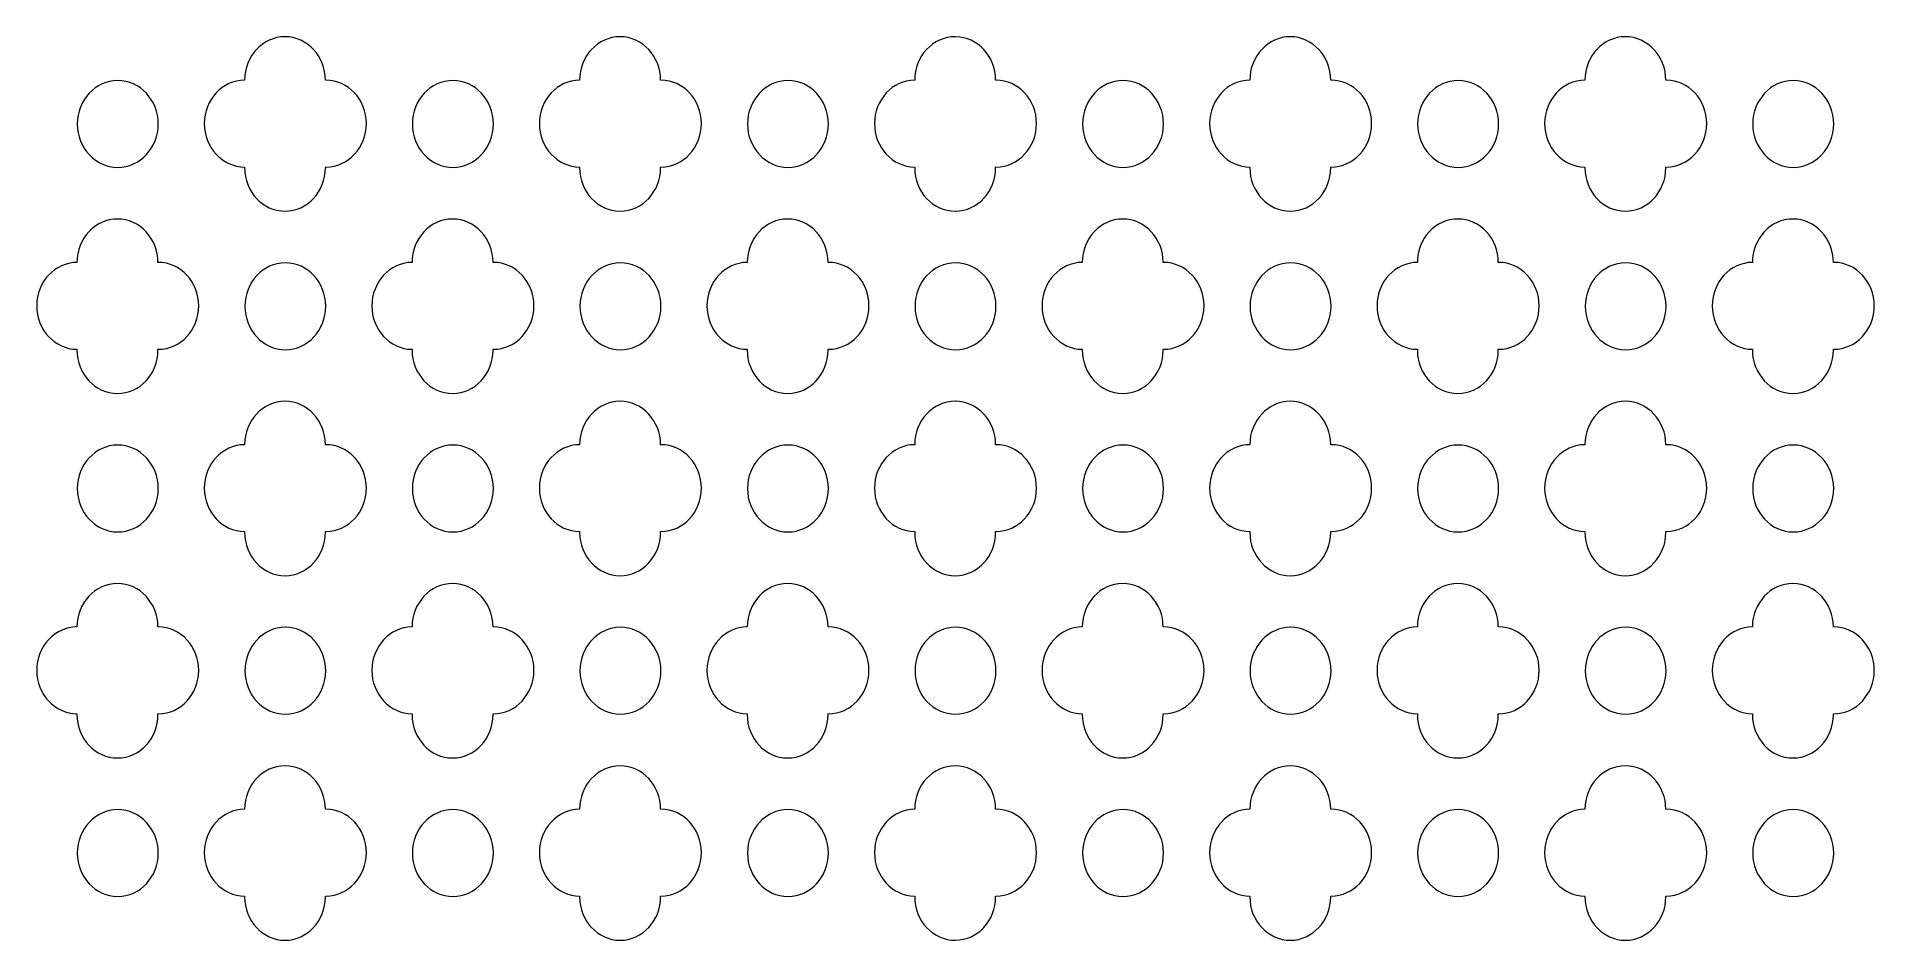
# Model space of a CAD drawing. Header units: millimetres. Extents: x -1200 to 1200, y -590 to 590.
import ezdxf

# ---------------------------------------------------------------- set-up
doc = ezdxf.new("R2010")
doc.units = ezdxf.units.MM
doc.header["$MEASUREMENT"] = 0
doc.layers.add('Layer 1', color=7, linetype='Continuous')

msp = doc.modelspace()

# ---------------------------------------------------------------- linework, layer by layer
at = {"layer": 'Layer 1', "color": 250, "lineweight": 20}
for points, knots in [([(-875.7919, 589.9734), (-846.699, 589.9734), (-822.973, 564.53), (-822.9346, 533.3051), (-822.7625, 533.3074), (-822.5914, 533.3134), (-822.4176, 533.3134), (-793.3016, 533.3134), (-769.5598, 507.8293), (-769.5598, 476.571), (-769.5598, 445.3349), (-793.3016, 419.8516), (-822.4176, 419.8516), (-822.5942, 419.8516), (-822.7696, 419.8562), (-822.9456, 419.858), (-822.9401, 419.5374), (-822.9336, 419.2161), (-822.9336, 418.8936), (-822.9336, 387.6583), (-846.6759, 362.1742), (-875.7919, 362.1742), (-904.9183, 362.1742), (-928.6606, 387.6583), (-928.6606, 418.8936), (-928.6606, 419.2149), (-928.6541, 419.535), (-928.6492, 419.8551), (-957.6369, 420.0321), (-981.2153, 445.4426), (-981.2153, 476.571), (-981.2153, 507.7164), (-957.6424, 533.1256), (-928.6596, 533.3087), (-928.6201, 564.5323), (-904.8942, 589.9734), (-875.7919, 589.9734)], [0, 0, 0, 0, 0.083333333, 0.083333333, 0.083333333, 0.166666667, 0.166666667, 0.166666667, 0.25, 0.25, 0.25, 0.333333333, 0.333333333, 0.333333333, 0.416666667, 0.416666667, 0.416666667, 0.5, 0.5, 0.5, 0.583333333, 0.583333333, 0.583333333, 0.666666667, 0.666666667, 0.666666667, 0.75, 0.75, 0.75, 0.833333333, 0.833333333, 0.833333333, 0.916666667, 0.916666667, 0.916666667, 1, 1, 1, 1]), ([(-438.1237, 589.9734), (-409.0308, 589.9734), (-385.3038, 564.53), (-385.2654, 533.3051), (-385.0933, 533.3074), (-384.9222, 533.3134), (-384.7494, 533.3134), (-355.6335, 533.3134), (-331.8916, 507.8293), (-331.8916, 476.571), (-331.8916, 445.3349), (-355.6335, 419.8516), (-384.7494, 419.8516), (-384.925, 419.8516), (-385.1009, 419.8562), (-385.2764, 419.858), (-385.2719, 419.5374), (-385.2643, 419.2161), (-385.2643, 418.8936), (-385.2643, 387.6583), (-409.0077, 362.1742), (-438.1237, 362.1742), (-467.2496, 362.1742), (-490.9926, 387.6583), (-490.9926, 418.8936), (-490.9926, 419.2149), (-490.9848, 419.535), (-490.981, 419.8551), (-519.9682, 420.0321), (-543.5461, 445.4426), (-543.5461, 476.571), (-543.5461, 507.7164), (-519.9742, 533.1256), (-490.9915, 533.3087), (-490.9514, 564.5323), (-467.226, 589.9734), (-438.1237, 589.9734)], [0, 0, 0, 0, 0.083333333, 0.083333333, 0.083333333, 0.166666667, 0.166666667, 0.166666667, 0.25, 0.25, 0.25, 0.333333333, 0.333333333, 0.333333333, 0.416666667, 0.416666667, 0.416666667, 0.5, 0.5, 0.5, 0.583333333, 0.583333333, 0.583333333, 0.666666667, 0.666666667, 0.666666667, 0.75, 0.75, 0.75, 0.833333333, 0.833333333, 0.833333333, 0.916666667, 0.916666667, 0.916666667, 1, 1, 1, 1]), ([(-0.0499, 589.968), (-0.0236, 589.968), (0.0033, 589.9669), (0.0296, 589.9669), (0.0307, 589.9663), (0.0317, 589.9669), (0.0329, 589.9663), (0.0384, 589.9663), (0.0444, 589.9669), (0.0493, 589.9669), (28.912, 589.6738), (52.3655, 564.3493), (52.4033, 533.3051), (52.576, 533.3074), (52.747, 533.3134), (52.9192, 533.3134), (82.0352, 533.3134), (105.7776, 507.8293), (105.7776, 476.571), (105.7776, 445.3349), (82.0352, 419.8516), (52.9192, 419.8516), (52.7427, 419.8516), (52.5683, 419.8562), (52.3918, 419.858), (52.3973, 419.5374), (52.4033, 419.2161), (52.4033, 418.8936), (52.4033, 387.8324), (28.9257, 362.4649), (0.0339, 362.1813), (0.0296, 362.1813), (0.0257, 362.1813), (0.0224, 362.1813), (0.0202, 362.1813), (0.0181, 362.1813), (0.0159, 362.1813), (-0.0067, 362.1801), (-0.0275, 362.1801), (-0.0499, 362.1801), (-0.1853, 362.1789), (-0.3197, 362.1742), (-0.4545, 362.1742), (-29.5805, 362.1742), (-53.3233, 387.6583), (-53.3233, 418.8936), (-53.3233, 419.2149), (-53.3163, 419.535), (-53.3118, 419.8551), (-82.2989, 420.0321), (-105.8769, 445.4426), (-105.8769, 476.571), (-105.8769, 507.7164), (-82.3056, 533.1256), (-53.3223, 533.3087), (-53.2833, 564.5323), (-29.5574, 589.9734), (-0.4545, 589.9734), (-0.3197, 589.9734), (-0.1853, 589.9692), (-0.0499, 589.968)], [0, 0, 0, 0, 0.05, 0.05, 0.05, 0.1, 0.1, 0.1, 0.15, 0.15, 0.15, 0.2, 0.2, 0.2, 0.25, 0.25, 0.25, 0.3, 0.3, 0.3, 0.35, 0.35, 0.35, 0.4, 0.4, 0.4, 0.45, 0.45, 0.45, 0.5, 0.5, 0.5, 0.55, 0.55, 0.55, 0.6, 0.6, 0.6, 0.65, 0.65, 0.65, 0.7, 0.7, 0.7, 0.75, 0.75, 0.75, 0.8, 0.8, 0.8, 0.85, 0.85, 0.85, 0.9, 0.9, 0.9, 0.95, 0.95, 0.95, 1, 1, 1, 1]), ([(437.2141, 589.9734), (466.307, 589.9734), (490.0341, 564.53), (490.0714, 533.3051), (490.2435, 533.3074), (490.4163, 533.3134), (490.5884, 533.3134), (519.7044, 533.3134), (543.4462, 507.8293), (543.4462, 476.571), (543.4462, 445.3349), (519.7044, 419.8516), (490.5884, 419.8516), (490.4118, 419.8516), (490.2375, 419.8562), (490.061, 419.858), (490.0659, 419.5374), (490.0724, 419.2161), (490.0724, 418.8936), (490.0724, 387.6583), (466.3301, 362.1742), (437.2141, 362.1742), (408.0877, 362.1742), (384.3454, 387.6583), (384.3454, 418.8936), (384.3454, 419.2149), (384.3519, 419.535), (384.3574, 419.8551), (355.3691, 420.0321), (331.7907, 445.4426), (331.7907, 476.571), (331.7907, 507.7164), (355.3636, 533.1256), (384.3464, 533.3087), (384.3859, 564.5323), (408.1118, 589.9734), (437.2141, 589.9734)], [0, 0, 0, 0, 0.083333333, 0.083333333, 0.083333333, 0.166666667, 0.166666667, 0.166666667, 0.25, 0.25, 0.25, 0.333333333, 0.333333333, 0.333333333, 0.416666667, 0.416666667, 0.416666667, 0.5, 0.5, 0.5, 0.583333333, 0.583333333, 0.583333333, 0.666666667, 0.666666667, 0.666666667, 0.75, 0.75, 0.75, 0.833333333, 0.833333333, 0.833333333, 0.916666667, 0.916666667, 0.916666667, 1, 1, 1, 1]), ([(874.8833, 589.9734), (903.9763, 589.9734), (927.7022, 564.53), (927.7406, 533.3051), (927.9127, 533.3074), (928.085, 533.3134), (928.2576, 533.3134), (957.3736, 533.3134), (981.1154, 507.8293), (981.1154, 476.571), (981.1154, 445.3349), (957.3736, 419.8516), (928.2576, 419.8516), (928.081, 419.8516), (927.9056, 419.8562), (927.7296, 419.858), (927.7351, 419.5374), (927.7417, 419.2161), (927.7417, 418.8936), (927.7417, 387.6583), (903.9993, 362.1742), (874.8833, 362.1742), (845.7569, 362.1742), (822.0146, 387.6583), (822.0146, 418.8936), (822.0146, 419.2149), (822.0211, 419.535), (822.026, 419.8551), (793.0383, 420.0321), (769.4599, 445.4426), (769.4599, 476.571), (769.4599, 507.7164), (793.0328, 533.1256), (822.0156, 533.3087), (822.0546, 564.5323), (845.781, 589.9734), (874.8833, 589.9734)], [0, 0, 0, 0, 0.083333333, 0.083333333, 0.083333333, 0.166666667, 0.166666667, 0.166666667, 0.25, 0.25, 0.25, 0.333333333, 0.333333333, 0.333333333, 0.416666667, 0.416666667, 0.416666667, 0.5, 0.5, 0.5, 0.583333333, 0.583333333, 0.583333333, 0.666666667, 0.666666667, 0.666666667, 0.75, 0.75, 0.75, 0.833333333, 0.833333333, 0.833333333, 0.916666667, 0.916666667, 0.916666667, 1, 1, 1, 1]), ([(-1094.2169, 532.805), (-1065.1009, 532.805), (-1041.3591, 507.3216), (-1041.3591, 476.0626), (-1041.3591, 444.8266), (-1065.1009, 419.3432), (-1094.2169, 419.3432), (-1123.3428, 419.3432), (-1147.0858, 444.8266), (-1147.0858, 476.0626), (-1147.0858, 507.3216), (-1123.3428, 532.805), (-1094.2169, 532.805)], [0, 0, 0, 0, 0.25, 0.25, 0.25, 0.5, 0.5, 0.5, 0.75, 0.75, 0.75, 1, 1, 1, 1]), ([(-656.5482, 532.805), (-627.4322, 532.805), (-603.6899, 507.3216), (-603.6899, 476.0626), (-603.6899, 444.8266), (-627.4322, 419.3432), (-656.5482, 419.3432), (-685.6747, 419.3432), (-709.4171, 444.8266), (-709.4171, 476.0626), (-709.4171, 507.3216), (-685.6747, 532.805), (-656.5482, 532.805)], [0, 0, 0, 0, 0.25, 0.25, 0.25, 0.5, 0.5, 0.5, 0.75, 0.75, 0.75, 1, 1, 1, 1]), ([(-218.879, 532.805), (-189.7631, 532.805), (-166.0207, 507.3216), (-166.0207, 476.0626), (-166.0207, 444.8266), (-189.7631, 419.3432), (-218.879, 419.3432), (-248.0055, 419.3432), (-271.7478, 444.8266), (-271.7478, 476.0626), (-271.7478, 507.3216), (-248.0055, 532.805), (-218.879, 532.805)], [0, 0, 0, 0, 0.25, 0.25, 0.25, 0.5, 0.5, 0.5, 0.75, 0.75, 0.75, 1, 1, 1, 1]), ([(218.7902, 532.805), (247.9061, 532.805), (271.6479, 507.3216), (271.6479, 476.0626), (271.6479, 444.8266), (247.9061, 419.3432), (218.7902, 419.3432), (189.6632, 419.3432), (165.9214, 444.8266), (165.9214, 476.0626), (165.9214, 507.3216), (189.6632, 532.805), (218.7902, 532.805)], [0, 0, 0, 0, 0.25, 0.25, 0.25, 0.5, 0.5, 0.5, 0.75, 0.75, 0.75, 1, 1, 1, 1]), ([(656.4588, 532.805), (685.5753, 532.805), (709.3172, 507.3216), (709.3172, 476.0626), (709.3172, 444.8266), (685.5753, 419.3432), (656.4588, 419.3432), (627.3324, 419.3432), (603.5906, 444.8266), (603.5906, 476.0626), (603.5906, 507.3216), (627.3324, 532.805), (656.4588, 532.805)], [0, 0, 0, 0, 0.25, 0.25, 0.25, 0.5, 0.5, 0.5, 0.75, 0.75, 0.75, 1, 1, 1, 1]), ([(1094.128, 532.805), (1123.244, 532.805), (1146.9864, 507.3216), (1146.9864, 476.0626), (1146.9864, 444.8266), (1123.244, 419.3432), (1094.128, 419.3432), (1065.0017, 419.3432), (1041.2592, 444.8266), (1041.2592, 476.0626), (1041.2592, 507.3216), (1065.0017, 532.805), (1094.128, 532.805)], [0, 0, 0, 0, 0.25, 0.25, 0.25, 0.5, 0.5, 0.5, 0.75, 0.75, 0.75, 1, 1, 1, 1]), ([(-1094.6265, 351.9234), (-1065.5336, 351.9234), (-1041.8071, 326.4795), (-1041.7692, 295.2546), (-1041.5971, 295.257), (-1041.4254, 295.2629), (-1041.2522, 295.2629), (-1012.1362, 295.2629), (-988.3939, 269.7794), (-988.3939, 238.5205), (-988.3939, 207.2844), (-1012.1362, 181.8011), (-1041.2522, 181.8011), (-1041.4288, 181.8011), (-1041.6042, 181.8058), (-1041.7796, 181.808), (-1041.7747, 181.4869), (-1041.7682, 181.1656), (-1041.7682, 180.8437), (-1041.7682, 149.6077), (-1065.51, 124.1243), (-1094.6265, 124.1243), (-1123.7529, 124.1243), (-1147.4952, 149.6077), (-1147.4952, 180.8437), (-1147.4952, 181.1644), (-1147.4887, 181.4845), (-1147.4832, 181.8046), (-1176.4715, 181.9816), (-1200.05, 207.3927), (-1200.05, 238.5205), (-1200.05, 269.6671), (-1176.477, 295.0758), (-1147.4942, 295.2581), (-1147.4548, 326.4818), (-1123.7288, 351.9234), (-1094.6265, 351.9234)], [0, 0, 0, 0, 0.083333333, 0.083333333, 0.083333333, 0.166666667, 0.166666667, 0.166666667, 0.25, 0.25, 0.25, 0.333333333, 0.333333333, 0.333333333, 0.416666667, 0.416666667, 0.416666667, 0.5, 0.5, 0.5, 0.583333333, 0.583333333, 0.583333333, 0.666666667, 0.666666667, 0.666666667, 0.75, 0.75, 0.75, 0.833333333, 0.833333333, 0.833333333, 0.916666667, 0.916666667, 0.916666667, 1, 1, 1, 1]), ([(-656.9573, 351.9234), (-627.8643, 351.9234), (-604.1384, 326.4795), (-604.1, 295.2546), (-603.9279, 295.257), (-603.7568, 295.2629), (-603.5841, 295.2629), (-574.468, 295.2629), (-550.7252, 269.7794), (-550.7252, 238.5205), (-550.7252, 207.2844), (-574.468, 181.8011), (-603.5841, 181.8011), (-603.7596, 181.8011), (-603.9355, 181.8058), (-604.111, 181.808), (-604.1055, 181.4869), (-604.0989, 181.1656), (-604.0989, 180.8437), (-604.0989, 149.6077), (-627.8413, 124.1243), (-656.9573, 124.1243), (-686.0842, 124.1243), (-709.826, 149.6077), (-709.826, 180.8437), (-709.826, 181.1644), (-709.8195, 181.4845), (-709.8157, 181.8046), (-738.8028, 181.9816), (-762.3807, 207.3927), (-762.3807, 238.5205), (-762.3807, 269.6671), (-738.8088, 295.0758), (-709.826, 295.2581), (-709.7861, 326.4818), (-686.0596, 351.9234), (-656.9573, 351.9234)], [0, 0, 0, 0, 0.083333333, 0.083333333, 0.083333333, 0.166666667, 0.166666667, 0.166666667, 0.25, 0.25, 0.25, 0.333333333, 0.333333333, 0.333333333, 0.416666667, 0.416666667, 0.416666667, 0.5, 0.5, 0.5, 0.583333333, 0.583333333, 0.583333333, 0.666666667, 0.666666667, 0.666666667, 0.75, 0.75, 0.75, 0.833333333, 0.833333333, 0.833333333, 0.916666667, 0.916666667, 0.916666667, 1, 1, 1, 1]), ([(-219.2891, 351.9234), (-190.1962, 351.9234), (-166.4692, 326.4795), (-166.4313, 295.2546), (-166.2587, 295.257), (-166.0876, 295.2629), (-165.9155, 295.2629), (-136.7989, 295.2629), (-113.057, 269.7794), (-113.057, 238.5205), (-113.057, 207.2844), (-136.7989, 181.8011), (-165.9155, 181.8011), (-166.0909, 181.8011), (-166.2663, 181.8058), (-166.4418, 181.808), (-166.4373, 181.4869), (-166.4302, 181.1656), (-166.4302, 180.8437), (-166.4302, 149.6077), (-190.1731, 124.1243), (-219.2891, 124.1243), (-248.415, 124.1243), (-272.158, 149.6077), (-272.158, 180.8437), (-272.158, 181.1644), (-272.1509, 181.4845), (-272.1464, 181.8046), (-301.1336, 181.9816), (-324.7115, 207.3927), (-324.7115, 238.5205), (-324.7115, 269.6671), (-301.1396, 295.0758), (-272.1569, 295.2581), (-272.1168, 326.4818), (-248.3914, 351.9234), (-219.2891, 351.9234)], [0, 0, 0, 0, 0.083333333, 0.083333333, 0.083333333, 0.166666667, 0.166666667, 0.166666667, 0.25, 0.25, 0.25, 0.333333333, 0.333333333, 0.333333333, 0.416666667, 0.416666667, 0.416666667, 0.5, 0.5, 0.5, 0.583333333, 0.583333333, 0.583333333, 0.666666667, 0.666666667, 0.666666667, 0.75, 0.75, 0.75, 0.833333333, 0.833333333, 0.833333333, 0.916666667, 0.916666667, 0.916666667, 1, 1, 1, 1]), ([(218.3795, 351.9234), (247.4724, 351.9234), (271.2001, 326.4795), (271.2368, 295.2546), (271.4089, 295.257), (271.5816, 295.2629), (271.7538, 295.2629), (300.8698, 295.2629), (324.6121, 269.7794), (324.6121, 238.5205), (324.6121, 207.2844), (300.8698, 181.8011), (271.7538, 181.8011), (271.5773, 181.8011), (271.4029, 181.8058), (271.2264, 181.808), (271.2313, 181.4869), (271.2379, 181.1656), (271.2379, 180.8437), (271.2379, 149.6077), (247.496, 124.1243), (218.3795, 124.1243), (189.2531, 124.1243), (165.5113, 149.6077), (165.5113, 180.8437), (165.5113, 181.1644), (165.5173, 181.4845), (165.5228, 181.8046), (136.5345, 181.9816), (112.956, 207.3927), (112.956, 238.5205), (112.956, 269.6671), (136.529, 295.0758), (165.5123, 295.2581), (165.5512, 326.4818), (189.2772, 351.9234), (218.3795, 351.9234)], [0, 0, 0, 0, 0.083333333, 0.083333333, 0.083333333, 0.166666667, 0.166666667, 0.166666667, 0.25, 0.25, 0.25, 0.333333333, 0.333333333, 0.333333333, 0.416666667, 0.416666667, 0.416666667, 0.5, 0.5, 0.5, 0.583333333, 0.583333333, 0.583333333, 0.666666667, 0.666666667, 0.666666667, 0.75, 0.75, 0.75, 0.833333333, 0.833333333, 0.833333333, 0.916666667, 0.916666667, 0.916666667, 1, 1, 1, 1]), ([(656.0487, 351.9234), (685.1417, 351.9234), (708.8676, 326.4795), (708.906, 295.2546), (709.0781, 295.257), (709.2509, 295.2629), (709.423, 295.2629), (738.539, 295.2629), (762.2808, 269.7794), (762.2808, 238.5205), (762.2808, 207.2844), (738.539, 181.8011), (709.423, 181.8011), (709.2464, 181.8011), (709.0721, 181.8058), (708.8956, 181.808), (708.9005, 181.4869), (708.907, 181.1656), (708.907, 180.8437), (708.907, 149.6077), (685.1647, 124.1243), (656.0487, 124.1243), (626.9223, 124.1243), (603.18, 149.6077), (603.18, 180.8437), (603.18, 181.1644), (603.1865, 181.4845), (603.192, 181.8046), (574.2037, 181.9816), (550.6253, 207.3927), (550.6253, 238.5205), (550.6253, 269.6671), (574.1982, 295.0758), (603.181, 295.2581), (603.2205, 326.4818), (626.9464, 351.9234), (656.0487, 351.9234)], [0, 0, 0, 0, 0.083333333, 0.083333333, 0.083333333, 0.166666667, 0.166666667, 0.166666667, 0.25, 0.25, 0.25, 0.333333333, 0.333333333, 0.333333333, 0.416666667, 0.416666667, 0.416666667, 0.5, 0.5, 0.5, 0.583333333, 0.583333333, 0.583333333, 0.666666667, 0.666666667, 0.666666667, 0.75, 0.75, 0.75, 0.833333333, 0.833333333, 0.833333333, 0.916666667, 0.916666667, 0.916666667, 1, 1, 1, 1]), ([(1093.7179, 351.9234), (1122.8109, 351.9234), (1146.5368, 326.4795), (1146.5752, 295.2546), (1146.7473, 295.257), (1146.9196, 295.2629), (1147.0917, 295.2629), (1176.2082, 295.2629), (1199.95, 269.7794), (1199.95, 238.5205), (1199.95, 207.2844), (1176.2082, 181.8011), (1147.0917, 181.8011), (1146.9151, 181.8011), (1146.7397, 181.8058), (1146.5642, 181.808), (1146.5697, 181.4869), (1146.5757, 181.1656), (1146.5757, 180.8437), (1146.5757, 149.6077), (1122.8339, 124.1243), (1093.7179, 124.1243), (1064.591, 124.1243), (1040.8491, 149.6077), (1040.8491, 180.8437), (1040.8491, 181.1644), (1040.8558, 181.4845), (1040.8606, 181.8046), (1011.8724, 181.9816), (988.2945, 207.3927), (988.2945, 238.5205), (988.2945, 269.6671), (1011.8675, 295.0758), (1040.8503, 295.2581), (1040.8892, 326.4818), (1064.6157, 351.9234), (1093.7179, 351.9234)], [0, 0, 0, 0, 0.083333333, 0.083333333, 0.083333333, 0.166666667, 0.166666667, 0.166666667, 0.25, 0.25, 0.25, 0.333333333, 0.333333333, 0.333333333, 0.416666667, 0.416666667, 0.416666667, 0.5, 0.5, 0.5, 0.583333333, 0.583333333, 0.583333333, 0.666666667, 0.666666667, 0.666666667, 0.75, 0.75, 0.75, 0.833333333, 0.833333333, 0.833333333, 0.916666667, 0.916666667, 0.916666667, 1, 1, 1, 1]), ([(-875.3829, 294.7545), (-846.2663, 294.7545), (-822.5245, 269.2711), (-822.5245, 238.0121), (-822.5245, 206.7767), (-846.2663, 181.2927), (-875.3829, 181.2927), (-904.5093, 181.2927), (-928.2512, 206.7767), (-928.2512, 238.0121), (-928.2512, 269.2711), (-904.5093, 294.7545), (-875.3829, 294.7545)], [0, 0, 0, 0, 0.25, 0.25, 0.25, 0.5, 0.5, 0.5, 0.75, 0.75, 0.75, 1, 1, 1, 1]), ([(-437.7136, 294.7545), (-408.5977, 294.7545), (-384.8553, 269.2711), (-384.8553, 238.0121), (-384.8553, 206.7767), (-408.5977, 181.2927), (-437.7136, 181.2927), (-466.8401, 181.2927), (-490.5825, 206.7767), (-490.5825, 238.0121), (-490.5825, 269.2711), (-466.8401, 294.7545), (-437.7136, 294.7545)], [0, 0, 0, 0, 0.25, 0.25, 0.25, 0.5, 0.5, 0.5, 0.75, 0.75, 0.75, 1, 1, 1, 1]), ([(-0.0499, 294.7545), (-0.0478, 294.7545), (-0.0466, 294.7545), (-0.0444, 294.7545), (-0.0253, 294.7545), (-0.0067, 294.7534), (0.0115, 294.7534), (0.0142, 294.7534), (0.0164, 294.7534), (0.0191, 294.7534), (0.0224, 294.7534), (0.0257, 294.7534), (0.0296, 294.7534), (29.1116, 294.7104), (52.8134, 269.244), (52.8134, 238.0121), (52.8134, 206.8002), (29.1078, 181.3327), (0.0208, 181.2938), (0.0186, 181.2938), (0.0159, 181.2938), (0.0136, 181.2938), (0.0104, 181.2938), (0.0076, 181.2932), (0.0049, 181.2927), (-0.0115, 181.2927), (-0.0275, 181.2927), (-0.0444, 181.2927), (-0.0466, 181.2927), (-0.0478, 181.2927), (-0.0499, 181.2927), (-29.1742, 181.2962), (-52.9132, 206.7773), (-52.9132, 238.0121), (-52.9132, 269.2687), (-29.1742, 294.751), (-0.0499, 294.7545)], [0, 0, 0, 0, 0.083333333, 0.083333333, 0.083333333, 0.166666667, 0.166666667, 0.166666667, 0.25, 0.25, 0.25, 0.333333333, 0.333333333, 0.333333333, 0.416666667, 0.416666667, 0.416666667, 0.5, 0.5, 0.5, 0.583333333, 0.583333333, 0.583333333, 0.666666667, 0.666666667, 0.666666667, 0.75, 0.75, 0.75, 0.833333333, 0.833333333, 0.833333333, 0.916666667, 0.916666667, 0.916666667, 1, 1, 1, 1]), ([(437.6242, 294.7545), (466.7407, 294.7545), (490.4825, 269.2711), (490.4825, 238.0121), (490.4825, 206.7767), (466.7407, 181.2927), (437.6242, 181.2927), (408.4978, 181.2927), (384.756, 206.7767), (384.756, 238.0121), (384.756, 269.2711), (408.4978, 294.7545), (437.6242, 294.7545)], [0, 0, 0, 0, 0.25, 0.25, 0.25, 0.5, 0.5, 0.5, 0.75, 0.75, 0.75, 1, 1, 1, 1]), ([(875.2934, 294.7545), (904.4094, 294.7545), (928.1518, 269.2711), (928.1518, 238.0121), (928.1518, 206.7767), (904.4094, 181.2927), (875.2934, 181.2927), (846.167, 181.2927), (822.4246, 206.7767), (822.4246, 238.0121), (822.4246, 269.2711), (846.167, 294.7545), (875.2934, 294.7545)], [0, 0, 0, 0, 0.25, 0.25, 0.25, 0.5, 0.5, 0.5, 0.75, 0.75, 0.75, 1, 1, 1, 1]), ([(-875.7919, 113.8729), (-846.699, 113.8729), (-822.973, 88.4289), (-822.9346, 57.2053), (-822.7625, 57.2065), (-822.5914, 57.2123), (-822.4176, 57.2123), (-793.3016, 57.2123), (-769.5598, 31.729), (-769.5598, 0.4705), (-769.5598, -30.7655), (-793.3016, -56.2489), (-822.4176, -56.2489), (-822.5942, -56.2489), (-822.7696, -56.2436), (-822.9456, -56.2424), (-822.9401, -56.5637), (-822.9336, -56.8843), (-822.9336, -57.2067), (-822.9336, -88.4428), (-846.6759, -113.9262), (-875.7919, -113.9262), (-904.9183, -113.9262), (-928.6606, -88.4428), (-928.6606, -57.2067), (-928.6606, -56.8855), (-928.6541, -56.5655), (-928.6492, -56.2447), (-957.6369, -56.0689), (-981.2153, -30.6566), (-981.2153, 0.4705), (-981.2153, 31.6166), (-957.6424, 57.0253), (-928.6596, 57.2076), (-928.6201, 88.4313), (-904.8942, 113.8729), (-875.7919, 113.8729)], [0, 0, 0, 0, 0.083333333, 0.083333333, 0.083333333, 0.166666667, 0.166666667, 0.166666667, 0.25, 0.25, 0.25, 0.333333333, 0.333333333, 0.333333333, 0.416666667, 0.416666667, 0.416666667, 0.5, 0.5, 0.5, 0.583333333, 0.583333333, 0.583333333, 0.666666667, 0.666666667, 0.666666667, 0.75, 0.75, 0.75, 0.833333333, 0.833333333, 0.833333333, 0.916666667, 0.916666667, 0.916666667, 1, 1, 1, 1]), ([(-438.1237, 113.8729), (-409.0308, 113.8729), (-385.3038, 88.4289), (-385.2654, 57.2053), (-385.0933, 57.2065), (-384.9222, 57.2123), (-384.7494, 57.2123), (-355.6335, 57.2123), (-331.8916, 31.729), (-331.8916, 0.4705), (-331.8916, -30.7655), (-355.6335, -56.2489), (-384.7494, -56.2489), (-384.925, -56.2489), (-385.1009, -56.2436), (-385.2764, -56.2424), (-385.2719, -56.5637), (-385.2643, -56.8843), (-385.2643, -57.2067), (-385.2643, -88.4428), (-409.0077, -113.9262), (-438.1237, -113.9262), (-467.2496, -113.9262), (-490.9926, -88.4428), (-490.9926, -57.2067), (-490.9926, -56.8855), (-490.9848, -56.5655), (-490.981, -56.2447), (-519.9682, -56.0689), (-543.5461, -30.6566), (-543.5461, 0.4705), (-543.5461, 31.6166), (-519.9742, 57.0253), (-490.9915, 57.2076), (-490.9514, 88.4313), (-467.226, 113.8729), (-438.1237, 113.8729)], [0, 0, 0, 0, 0.083333333, 0.083333333, 0.083333333, 0.166666667, 0.166666667, 0.166666667, 0.25, 0.25, 0.25, 0.333333333, 0.333333333, 0.333333333, 0.416666667, 0.416666667, 0.416666667, 0.5, 0.5, 0.5, 0.583333333, 0.583333333, 0.583333333, 0.666666667, 0.666666667, 0.666666667, 0.75, 0.75, 0.75, 0.833333333, 0.833333333, 0.833333333, 0.916666667, 0.916666667, 0.916666667, 1, 1, 1, 1]), ([(-0.0499, 113.8671), (-0.033, 113.8671), (-0.016, 113.8658), (0.0011, 113.8658), (0.0038, 113.8658), (0.0071, 113.8658), (0.0104, 113.8658), (0.0126, 113.8658), (0.0148, 113.8658), (0.0169, 113.8658), (28.8939, 113.5928), (52.3655, 88.2601), (52.4033, 57.2053), (52.576, 57.2065), (52.747, 57.2123), (52.9192, 57.2123), (82.0352, 57.2123), (105.7776, 31.729), (105.7776, 0.4705), (105.7776, -30.7655), (82.0352, -56.2489), (52.9192, -56.2489), (52.7427, -56.2489), (52.5683, -56.2436), (52.3918, -56.2424), (52.3973, -56.5637), (52.4033, -56.8843), (52.4033, -57.2067), (52.4033, -88.2792), (28.9076, -113.6549), (0.0011, -113.9197), (0.0005, -113.9197), (0, -113.9197), (-0.0006, -113.9197), (-0.0044, -113.9197), (-0.0082, -113.9203), (-0.0115, -113.9203), (-0.0247, -113.9203), (-0.0373, -113.9203), (-0.0499, -113.9203), (-0.1853, -113.9215), (-0.3197, -113.9262), (-0.4545, -113.9262), (-29.5805, -113.9262), (-53.3233, -88.4428), (-53.3233, -57.2067), (-53.3233, -56.8855), (-53.3163, -56.5655), (-53.3118, -56.2447), (-82.2989, -56.0689), (-105.8769, -30.6566), (-105.8769, 0.4705), (-105.8769, 31.6166), (-82.3056, 57.0253), (-53.3223, 57.2076), (-53.2833, 88.4313), (-29.5574, 113.8729), (-0.4545, 113.8729), (-0.3197, 113.8729), (-0.1853, 113.8682), (-0.0499, 113.8671)], [0, 0, 0, 0, 0.05, 0.05, 0.05, 0.1, 0.1, 0.1, 0.15, 0.15, 0.15, 0.2, 0.2, 0.2, 0.25, 0.25, 0.25, 0.3, 0.3, 0.3, 0.35, 0.35, 0.35, 0.4, 0.4, 0.4, 0.45, 0.45, 0.45, 0.5, 0.5, 0.5, 0.55, 0.55, 0.55, 0.6, 0.6, 0.6, 0.65, 0.65, 0.65, 0.7, 0.7, 0.7, 0.75, 0.75, 0.75, 0.8, 0.8, 0.8, 0.85, 0.85, 0.85, 0.9, 0.9, 0.9, 0.95, 0.95, 0.95, 1, 1, 1, 1]), ([(437.2141, 113.8729), (466.307, 113.8729), (490.0341, 88.4289), (490.0714, 57.2053), (490.2435, 57.2065), (490.4163, 57.2123), (490.5884, 57.2123), (519.7044, 57.2123), (543.4462, 31.729), (543.4462, 0.4705), (543.4462, -30.7655), (519.7044, -56.2489), (490.5884, -56.2489), (490.4118, -56.2489), (490.2375, -56.2436), (490.061, -56.2424), (490.0659, -56.5637), (490.0724, -56.8843), (490.0724, -57.2067), (490.0724, -88.4428), (466.3301, -113.9262), (437.2141, -113.9262), (408.0877, -113.9262), (384.3454, -88.4428), (384.3454, -57.2067), (384.3454, -56.8855), (384.3519, -56.5655), (384.3574, -56.2447), (355.3691, -56.0689), (331.7907, -30.6566), (331.7907, 0.4705), (331.7907, 31.6166), (355.3636, 57.0253), (384.3464, 57.2076), (384.3859, 88.4313), (408.1118, 113.8729), (437.2141, 113.8729)], [0, 0, 0, 0, 0.083333333, 0.083333333, 0.083333333, 0.166666667, 0.166666667, 0.166666667, 0.25, 0.25, 0.25, 0.333333333, 0.333333333, 0.333333333, 0.416666667, 0.416666667, 0.416666667, 0.5, 0.5, 0.5, 0.583333333, 0.583333333, 0.583333333, 0.666666667, 0.666666667, 0.666666667, 0.75, 0.75, 0.75, 0.833333333, 0.833333333, 0.833333333, 0.916666667, 0.916666667, 0.916666667, 1, 1, 1, 1]), ([(874.8833, 113.8729), (903.9763, 113.8729), (927.7022, 88.4289), (927.7406, 57.2053), (927.9127, 57.2065), (928.085, 57.2123), (928.2576, 57.2123), (957.3736, 57.2123), (981.1154, 31.729), (981.1154, 0.4705), (981.1154, -30.7655), (957.3736, -56.2489), (928.2576, -56.2489), (928.081, -56.2489), (927.9056, -56.2436), (927.7296, -56.2424), (927.7351, -56.5637), (927.7417, -56.8843), (927.7417, -57.2067), (927.7417, -88.4428), (903.9993, -113.9262), (874.8833, -113.9262), (845.7569, -113.9262), (822.0146, -88.4428), (822.0146, -57.2067), (822.0146, -56.8855), (822.0211, -56.5655), (822.026, -56.2447), (793.0383, -56.0689), (769.4599, -30.6566), (769.4599, 0.4705), (769.4599, 31.6166), (793.0328, 57.0253), (822.0156, 57.2076), (822.0546, 88.4313), (845.781, 113.8729), (874.8833, 113.8729)], [0, 0, 0, 0, 0.083333333, 0.083333333, 0.083333333, 0.166666667, 0.166666667, 0.166666667, 0.25, 0.25, 0.25, 0.333333333, 0.333333333, 0.333333333, 0.416666667, 0.416666667, 0.416666667, 0.5, 0.5, 0.5, 0.583333333, 0.583333333, 0.583333333, 0.666666667, 0.666666667, 0.666666667, 0.75, 0.75, 0.75, 0.833333333, 0.833333333, 0.833333333, 0.916666667, 0.916666667, 0.916666667, 1, 1, 1, 1]), ([(-1094.2169, 56.704), (-1065.1009, 56.704), (-1041.3591, 31.2206), (-1041.3591, -0.0378), (-1041.3591, -31.2738), (-1065.1009, -56.7573), (-1094.2169, -56.7573), (-1123.3428, -56.7573), (-1147.0858, -31.2738), (-1147.0858, -0.0378), (-1147.0858, 31.2206), (-1123.3428, 56.704), (-1094.2169, 56.704)], [0, 0, 0, 0, 0.25, 0.25, 0.25, 0.5, 0.5, 0.5, 0.75, 0.75, 0.75, 1, 1, 1, 1]), ([(-656.5482, 56.704), (-627.4322, 56.704), (-603.6899, 31.2206), (-603.6899, -0.0378), (-603.6899, -31.2738), (-627.4322, -56.7573), (-656.5482, -56.7573), (-685.6747, -56.7573), (-709.4171, -31.2738), (-709.4171, -0.0378), (-709.4171, 31.2206), (-685.6747, 56.704), (-656.5482, 56.704)], [0, 0, 0, 0, 0.25, 0.25, 0.25, 0.5, 0.5, 0.5, 0.75, 0.75, 0.75, 1, 1, 1, 1]), ([(-218.879, 56.704), (-189.7631, 56.704), (-166.0207, 31.2206), (-166.0207, -0.0378), (-166.0207, -31.2738), (-189.7631, -56.7573), (-218.879, -56.7573), (-248.0055, -56.7573), (-271.7478, -31.2738), (-271.7478, -0.0378), (-271.7478, 31.2206), (-248.0055, 56.704), (-218.879, 56.704)], [0, 0, 0, 0, 0.25, 0.25, 0.25, 0.5, 0.5, 0.5, 0.75, 0.75, 0.75, 1, 1, 1, 1]), ([(218.7902, 56.704), (247.9061, 56.704), (271.6479, 31.2206), (271.6479, -0.0378), (271.6479, -31.2738), (247.9061, -56.7573), (218.7902, -56.7573), (189.6632, -56.7573), (165.9214, -31.2738), (165.9214, -0.0378), (165.9214, 31.2206), (189.6632, 56.704), (218.7902, 56.704)], [0, 0, 0, 0, 0.25, 0.25, 0.25, 0.5, 0.5, 0.5, 0.75, 0.75, 0.75, 1, 1, 1, 1]), ([(656.4588, 56.704), (685.5753, 56.704), (709.3172, 31.2206), (709.3172, -0.0378), (709.3172, -31.2738), (685.5753, -56.7573), (656.4588, -56.7573), (627.3324, -56.7573), (603.5906, -31.2738), (603.5906, -0.0378), (603.5906, 31.2206), (627.3324, 56.704), (656.4588, 56.704)], [0, 0, 0, 0, 0.25, 0.25, 0.25, 0.5, 0.5, 0.5, 0.75, 0.75, 0.75, 1, 1, 1, 1]), ([(1094.128, 56.704), (1123.244, 56.704), (1146.9864, 31.2206), (1146.9864, -0.0378), (1146.9864, -31.2738), (1123.244, -56.7573), (1094.128, -56.7573), (1065.0017, -56.7573), (1041.2592, -31.2738), (1041.2592, -0.0378), (1041.2592, 31.2206), (1065.0017, 56.704), (1094.128, 56.704)], [0, 0, 0, 0, 0.25, 0.25, 0.25, 0.5, 0.5, 0.5, 0.75, 0.75, 0.75, 1, 1, 1, 1]), ([(-1094.6265, -124.1776), (-1065.5336, -124.1776), (-1041.8071, -149.6198), (-1041.7692, -180.8447), (-1041.5971, -180.8435), (-1041.4254, -180.8382), (-1041.2522, -180.8382), (-1012.1362, -180.8382), (-988.3939, -206.3215), (-988.3939, -237.58), (-988.3939, -268.8159), (-1012.1362, -294.2994), (-1041.2522, -294.2994), (-1041.4288, -294.2994), (-1041.6042, -294.2941), (-1041.7796, -294.2929), (-1041.7747, -294.6136), (-1041.7682, -294.9348), (-1041.7682, -295.2572), (-1041.7682, -326.4933), (-1065.51, -351.9766), (-1094.6265, -351.9766), (-1123.7529, -351.9766), (-1147.4952, -326.4933), (-1147.4952, -295.2572), (-1147.4952, -294.9348), (-1147.4887, -294.6147), (-1147.4832, -294.2947), (-1176.4715, -294.1193), (-1200.05, -268.7071), (-1200.05, -237.58), (-1200.05, -206.4339), (-1176.477, -181.0253), (-1147.4942, -180.8423), (-1147.4548, -149.6192), (-1123.7288, -124.1776), (-1094.6265, -124.1776)], [0, 0, 0, 0, 0.083333333, 0.083333333, 0.083333333, 0.166666667, 0.166666667, 0.166666667, 0.25, 0.25, 0.25, 0.333333333, 0.333333333, 0.333333333, 0.416666667, 0.416666667, 0.416666667, 0.5, 0.5, 0.5, 0.583333333, 0.583333333, 0.583333333, 0.666666667, 0.666666667, 0.666666667, 0.75, 0.75, 0.75, 0.833333333, 0.833333333, 0.833333333, 0.916666667, 0.916666667, 0.916666667, 1, 1, 1, 1]), ([(-656.9573, -124.1776), (-627.8643, -124.1776), (-604.1384, -149.6198), (-604.1, -180.8447), (-603.9279, -180.8435), (-603.7568, -180.8382), (-603.5841, -180.8382), (-574.468, -180.8382), (-550.7252, -206.3215), (-550.7252, -237.58), (-550.7252, -268.8159), (-574.468, -294.2994), (-603.5841, -294.2994), (-603.7596, -294.2994), (-603.9355, -294.2941), (-604.111, -294.2929), (-604.1055, -294.6136), (-604.0989, -294.9348), (-604.0989, -295.2572), (-604.0989, -326.4933), (-627.8413, -351.9766), (-656.9573, -351.9766), (-686.0842, -351.9766), (-709.826, -326.4933), (-709.826, -295.2572), (-709.826, -294.9348), (-709.8195, -294.6147), (-709.8157, -294.2947), (-738.8028, -294.1193), (-762.3807, -268.7071), (-762.3807, -237.58), (-762.3807, -206.4339), (-738.8088, -181.0253), (-709.826, -180.8423), (-709.7861, -149.6192), (-686.0596, -124.1776), (-656.9573, -124.1776)], [0, 0, 0, 0, 0.083333333, 0.083333333, 0.083333333, 0.166666667, 0.166666667, 0.166666667, 0.25, 0.25, 0.25, 0.333333333, 0.333333333, 0.333333333, 0.416666667, 0.416666667, 0.416666667, 0.5, 0.5, 0.5, 0.583333333, 0.583333333, 0.583333333, 0.666666667, 0.666666667, 0.666666667, 0.75, 0.75, 0.75, 0.833333333, 0.833333333, 0.833333333, 0.916666667, 0.916666667, 0.916666667, 1, 1, 1, 1]), ([(-219.2891, -124.1776), (-190.1962, -124.1776), (-166.4692, -149.6198), (-166.4313, -180.8447), (-166.2587, -180.8435), (-166.0876, -180.8382), (-165.9155, -180.8382), (-136.7989, -180.8382), (-113.057, -206.3215), (-113.057, -237.58), (-113.057, -268.8159), (-136.7989, -294.2994), (-165.9155, -294.2994), (-166.0909, -294.2994), (-166.2663, -294.2941), (-166.4418, -294.2929), (-166.4373, -294.6136), (-166.4302, -294.9348), (-166.4302, -295.2572), (-166.4302, -326.4933), (-190.1731, -351.9766), (-219.2891, -351.9766), (-248.415, -351.9766), (-272.158, -326.4933), (-272.158, -295.2572), (-272.158, -294.9348), (-272.1509, -294.6147), (-272.1464, -294.2947), (-301.1336, -294.1193), (-324.7115, -268.7071), (-324.7115, -237.58), (-324.7115, -206.4339), (-301.1396, -181.0253), (-272.1569, -180.8423), (-272.1168, -149.6192), (-248.3914, -124.1776), (-219.2891, -124.1776)], [0, 0, 0, 0, 0.083333333, 0.083333333, 0.083333333, 0.166666667, 0.166666667, 0.166666667, 0.25, 0.25, 0.25, 0.333333333, 0.333333333, 0.333333333, 0.416666667, 0.416666667, 0.416666667, 0.5, 0.5, 0.5, 0.583333333, 0.583333333, 0.583333333, 0.666666667, 0.666666667, 0.666666667, 0.75, 0.75, 0.75, 0.833333333, 0.833333333, 0.833333333, 0.916666667, 0.916666667, 0.916666667, 1, 1, 1, 1]), ([(218.3795, -124.1776), (247.4724, -124.1776), (271.2001, -149.6198), (271.2368, -180.8447), (271.4089, -180.8435), (271.5816, -180.8382), (271.7538, -180.8382), (300.8698, -180.8382), (324.6121, -206.3215), (324.6121, -237.58), (324.6121, -268.8159), (300.8698, -294.2994), (271.7538, -294.2994), (271.5773, -294.2994), (271.4029, -294.2941), (271.2264, -294.2929), (271.2313, -294.6136), (271.2379, -294.9348), (271.2379, -295.2572), (271.2379, -326.4933), (247.496, -351.9766), (218.3795, -351.9766), (189.2531, -351.9766), (165.5113, -326.4933), (165.5113, -295.2572), (165.5113, -294.9348), (165.5173, -294.6147), (165.5228, -294.2947), (136.5345, -294.1193), (112.956, -268.7071), (112.956, -237.58), (112.956, -206.4339), (136.529, -181.0253), (165.5123, -180.8423), (165.5512, -149.6192), (189.2772, -124.1776), (218.3795, -124.1776)], [0, 0, 0, 0, 0.083333333, 0.083333333, 0.083333333, 0.166666667, 0.166666667, 0.166666667, 0.25, 0.25, 0.25, 0.333333333, 0.333333333, 0.333333333, 0.416666667, 0.416666667, 0.416666667, 0.5, 0.5, 0.5, 0.583333333, 0.583333333, 0.583333333, 0.666666667, 0.666666667, 0.666666667, 0.75, 0.75, 0.75, 0.833333333, 0.833333333, 0.833333333, 0.916666667, 0.916666667, 0.916666667, 1, 1, 1, 1]), ([(656.0487, -124.1776), (685.1417, -124.1776), (708.8676, -149.6198), (708.906, -180.8447), (709.0781, -180.8435), (709.2509, -180.8382), (709.423, -180.8382), (738.539, -180.8382), (762.2808, -206.3215), (762.2808, -237.58), (762.2808, -268.8159), (738.539, -294.2994), (709.423, -294.2994), (709.2464, -294.2994), (709.0721, -294.2941), (708.8956, -294.2929), (708.9005, -294.6136), (708.907, -294.9348), (708.907, -295.2572), (708.907, -326.4933), (685.1647, -351.9766), (656.0487, -351.9766), (626.9223, -351.9766), (603.18, -326.4933), (603.18, -295.2572), (603.18, -294.9348), (603.1865, -294.6147), (603.192, -294.2947), (574.2037, -294.1193), (550.6253, -268.7071), (550.6253, -237.58), (550.6253, -206.4339), (574.1982, -181.0253), (603.181, -180.8423), (603.2205, -149.6192), (626.9464, -124.1776), (656.0487, -124.1776)], [0, 0, 0, 0, 0.083333333, 0.083333333, 0.083333333, 0.166666667, 0.166666667, 0.166666667, 0.25, 0.25, 0.25, 0.333333333, 0.333333333, 0.333333333, 0.416666667, 0.416666667, 0.416666667, 0.5, 0.5, 0.5, 0.583333333, 0.583333333, 0.583333333, 0.666666667, 0.666666667, 0.666666667, 0.75, 0.75, 0.75, 0.833333333, 0.833333333, 0.833333333, 0.916666667, 0.916666667, 0.916666667, 1, 1, 1, 1]), ([(1093.7179, -124.1776), (1122.8109, -124.1776), (1146.5368, -149.6198), (1146.5752, -180.8447), (1146.7473, -180.8435), (1146.9196, -180.8382), (1147.0917, -180.8382), (1176.2082, -180.8382), (1199.95, -206.3215), (1199.95, -237.58), (1199.95, -268.8159), (1176.2082, -294.2994), (1147.0917, -294.2994), (1146.9151, -294.2994), (1146.7397, -294.2941), (1146.5642, -294.2929), (1146.5697, -294.6136), (1146.5757, -294.9348), (1146.5757, -295.2572), (1146.5757, -326.4933), (1122.8339, -351.9766), (1093.7179, -351.9766), (1064.591, -351.9766), (1040.8491, -326.4933), (1040.8491, -295.2572), (1040.8491, -294.9348), (1040.8558, -294.6147), (1040.8606, -294.2947), (1011.8724, -294.1193), (988.2945, -268.7071), (988.2945, -237.58), (988.2945, -206.4339), (1011.8675, -181.0253), (1040.8503, -180.8423), (1040.8892, -149.6192), (1064.6157, -124.1776), (1093.7179, -124.1776)], [0, 0, 0, 0, 0.083333333, 0.083333333, 0.083333333, 0.166666667, 0.166666667, 0.166666667, 0.25, 0.25, 0.25, 0.333333333, 0.333333333, 0.333333333, 0.416666667, 0.416666667, 0.416666667, 0.5, 0.5, 0.5, 0.583333333, 0.583333333, 0.583333333, 0.666666667, 0.666666667, 0.666666667, 0.75, 0.75, 0.75, 0.833333333, 0.833333333, 0.833333333, 0.916666667, 0.916666667, 0.916666667, 1, 1, 1, 1]), ([(-875.3829, -181.346), (-846.2663, -181.346), (-822.5245, -206.8299), (-822.5245, -238.0884), (-822.5245, -269.3243), (-846.2663, -294.8078), (-875.3829, -294.8078), (-904.5093, -294.8078), (-928.2512, -269.3243), (-928.2512, -238.0884), (-928.2512, -206.8299), (-904.5093, -181.346), (-875.3829, -181.346)], [0, 0, 0, 0, 0.25, 0.25, 0.25, 0.5, 0.5, 0.5, 0.75, 0.75, 0.75, 1, 1, 1, 1]), ([(-437.7136, -181.346), (-408.5977, -181.346), (-384.8553, -206.8299), (-384.8553, -238.0884), (-384.8553, -269.3243), (-408.5977, -294.8078), (-437.7136, -294.8078), (-466.8401, -294.8078), (-490.5825, -269.3243), (-490.5825, -238.0884), (-490.5825, -206.8299), (-466.8401, -181.346), (-437.7136, -181.346)], [0, 0, 0, 0, 0.25, 0.25, 0.25, 0.5, 0.5, 0.5, 0.75, 0.75, 0.75, 1, 1, 1, 1]), ([(-0.0499, -181.346), (-0.0478, -181.346), (-0.0466, -181.346), (-0.0444, -181.346), (-0.0351, -181.346), (-0.0253, -181.346), (-0.016, -181.346), (-0.012, -181.3471), (-0.0082, -181.3466), (-0.0039, -181.346), (-0.0039, -181.346), (-0.0033, -181.346), (-0.0033, -181.346), (29.094, -181.3712), (52.8134, -206.8447), (52.8134, -238.0884), (52.8134, -269.3108), (29.0907, -294.786), (-0.0094, -294.8066), (-0.0105, -294.8066), (-0.011, -294.8066), (-0.0115, -294.8066), (-0.0148, -294.8066), (-0.0182, -294.8078), (-0.0225, -294.8078), (-0.0296, -294.8078), (-0.0373, -294.8078), (-0.0444, -294.8078), (-0.0466, -294.8078), (-0.0478, -294.8078), (-0.0499, -294.8078), (-29.1742, -294.8042), (-52.9132, -269.3219), (-52.9132, -238.0884), (-52.9132, -206.8323), (-29.1742, -181.3495), (-0.0499, -181.346)], [0, 0, 0, 0, 0.083333333, 0.083333333, 0.083333333, 0.166666667, 0.166666667, 0.166666667, 0.25, 0.25, 0.25, 0.333333333, 0.333333333, 0.333333333, 0.416666667, 0.416666667, 0.416666667, 0.5, 0.5, 0.5, 0.583333333, 0.583333333, 0.583333333, 0.666666667, 0.666666667, 0.666666667, 0.75, 0.75, 0.75, 0.833333333, 0.833333333, 0.833333333, 0.916666667, 0.916666667, 0.916666667, 1, 1, 1, 1]), ([(437.6242, -181.346), (466.7407, -181.346), (490.4825, -206.8299), (490.4825, -238.0884), (490.4825, -269.3243), (466.7407, -294.8078), (437.6242, -294.8078), (408.4978, -294.8078), (384.756, -269.3243), (384.756, -238.0884), (384.756, -206.8299), (408.4978, -181.346), (437.6242, -181.346)], [0, 0, 0, 0, 0.25, 0.25, 0.25, 0.5, 0.5, 0.5, 0.75, 0.75, 0.75, 1, 1, 1, 1]), ([(875.2934, -181.346), (904.4094, -181.346), (928.1518, -206.8299), (928.1518, -238.0884), (928.1518, -269.3243), (904.4094, -294.8078), (875.2934, -294.8078), (846.167, -294.8078), (822.4246, -269.3243), (822.4246, -238.0884), (822.4246, -206.8299), (846.167, -181.346), (875.2934, -181.346)], [0, 0, 0, 0, 0.25, 0.25, 0.25, 0.5, 0.5, 0.5, 0.75, 0.75, 0.75, 1, 1, 1, 1]), ([(-875.7919, -362.2281), (-846.699, -362.2281), (-822.973, -387.6703), (-822.9346, -418.8951), (-822.7625, -418.894), (-822.5914, -418.8881), (-822.4176, -418.8881), (-793.3016, -418.8881), (-769.5598, -444.3715), (-769.5598, -475.6305), (-769.5598, -506.8664), (-793.3016, -532.3499), (-822.4176, -532.3499), (-822.5942, -532.3499), (-822.7696, -532.344), (-822.9456, -532.3417), (-822.9401, -532.6641), (-822.9336, -532.9842), (-822.9336, -533.3072), (-822.9336, -564.5432), (-846.6759, -590.0266), (-875.7919, -590.0266), (-904.9183, -590.0266), (-928.6606, -564.5432), (-928.6606, -533.3072), (-928.6606, -532.9853), (-928.6541, -532.6653), (-928.6492, -532.3452), (-957.6369, -532.1692), (-981.2153, -506.7576), (-981.2153, -475.6305), (-981.2153, -444.4839), (-957.6424, -419.0752), (-928.6596, -418.8928), (-928.6201, -387.6692), (-904.8942, -362.2281), (-875.7919, -362.2281)], [0, 0, 0, 0, 0.083333333, 0.083333333, 0.083333333, 0.166666667, 0.166666667, 0.166666667, 0.25, 0.25, 0.25, 0.333333333, 0.333333333, 0.333333333, 0.416666667, 0.416666667, 0.416666667, 0.5, 0.5, 0.5, 0.583333333, 0.583333333, 0.583333333, 0.666666667, 0.666666667, 0.666666667, 0.75, 0.75, 0.75, 0.833333333, 0.833333333, 0.833333333, 0.916666667, 0.916666667, 0.916666667, 1, 1, 1, 1]), ([(-438.1237, -362.2281), (-409.0308, -362.2281), (-385.3038, -387.6703), (-385.2654, -418.8951), (-385.0933, -418.894), (-384.9222, -418.8881), (-384.7494, -418.8881), (-355.6335, -418.8881), (-331.8916, -444.3715), (-331.8916, -475.6305), (-331.8916, -506.8664), (-355.6335, -532.3499), (-384.7494, -532.3499), (-384.925, -532.3499), (-385.1009, -532.344), (-385.2764, -532.3417), (-385.2719, -532.6641), (-385.2643, -532.9842), (-385.2643, -533.3072), (-385.2643, -564.5432), (-409.0077, -590.0266), (-438.1237, -590.0266), (-467.2496, -590.0266), (-490.9926, -564.5432), (-490.9926, -533.3072), (-490.9926, -532.9853), (-490.9848, -532.6653), (-490.981, -532.3452), (-519.9682, -532.1692), (-543.5461, -506.7576), (-543.5461, -475.6305), (-543.5461, -444.4839), (-519.9742, -419.0752), (-490.9915, -418.8928), (-490.9514, -387.6692), (-467.226, -362.2281), (-438.1237, -362.2281)], [0, 0, 0, 0, 0.083333333, 0.083333333, 0.083333333, 0.166666667, 0.166666667, 0.166666667, 0.25, 0.25, 0.25, 0.333333333, 0.333333333, 0.333333333, 0.416666667, 0.416666667, 0.416666667, 0.5, 0.5, 0.5, 0.583333333, 0.583333333, 0.583333333, 0.666666667, 0.666666667, 0.666666667, 0.75, 0.75, 0.75, 0.833333333, 0.833333333, 0.833333333, 0.916666667, 0.916666667, 0.916666667, 1, 1, 1, 1]), ([(-0.0499, -362.2334), (-0.0423, -362.2334), (-0.034, -362.2334), (-0.0263, -362.2334), (-0.0236, -362.2334), (-0.0203, -362.2334), (-0.016, -362.2334), (-0.0148, -362.2334), (-0.0137, -362.2334), (-0.0127, -362.2334), (28.8775, -362.4899), (52.3655, -387.8291), (52.4033, -418.8951), (52.576, -418.894), (52.747, -418.8881), (52.9192, -418.8881), (82.0352, -418.8881), (105.7776, -444.3715), (105.7776, -475.6305), (105.7776, -506.8664), (82.0352, -532.3499), (52.9192, -532.3499), (52.7427, -532.3499), (52.5683, -532.344), (52.3918, -532.3417), (52.3973, -532.6641), (52.4033, -532.9842), (52.4033, -533.3072), (52.4033, -564.3884), (28.895, -589.7701), (-0.0236, -590.0195), (-0.0263, -590.0202), (-0.0291, -590.0202), (-0.0318, -590.0202), (-0.0351, -590.0202), (-0.0373, -590.0202), (-0.0395, -590.0202), (-0.0433, -590.0202), (-0.0466, -590.0213), (-0.0499, -590.0213), (-0.1853, -590.0226), (-0.3197, -590.0266), (-0.4545, -590.0266), (-29.5805, -590.0266), (-53.3233, -564.5432), (-53.3233, -533.3072), (-53.3233, -532.9853), (-53.3163, -532.6653), (-53.3118, -532.3452), (-82.2989, -532.1692), (-105.8769, -506.7576), (-105.8769, -475.6305), (-105.8769, -444.4839), (-82.3056, -419.0752), (-53.3223, -418.8928), (-53.2833, -387.6692), (-29.5574, -362.2281), (-0.4545, -362.2281), (-0.3197, -362.2281), (-0.1853, -362.2321), (-0.0499, -362.2334)], [0, 0, 0, 0, 0.05, 0.05, 0.05, 0.1, 0.1, 0.1, 0.15, 0.15, 0.15, 0.2, 0.2, 0.2, 0.25, 0.25, 0.25, 0.3, 0.3, 0.3, 0.35, 0.35, 0.35, 0.4, 0.4, 0.4, 0.45, 0.45, 0.45, 0.5, 0.5, 0.5, 0.55, 0.55, 0.55, 0.6, 0.6, 0.6, 0.65, 0.65, 0.65, 0.7, 0.7, 0.7, 0.75, 0.75, 0.75, 0.8, 0.8, 0.8, 0.85, 0.85, 0.85, 0.9, 0.9, 0.9, 0.95, 0.95, 0.95, 1, 1, 1, 1]), ([(437.2141, -362.2281), (466.307, -362.2281), (490.0341, -387.6703), (490.0714, -418.8951), (490.2435, -418.894), (490.4163, -418.8881), (490.5884, -418.8881), (519.7044, -418.8881), (543.4462, -444.3715), (543.4462, -475.6305), (543.4462, -506.8664), (519.7044, -532.3499), (490.5884, -532.3499), (490.4118, -532.3499), (490.2375, -532.344), (490.061, -532.3417), (490.0659, -532.6641), (490.0724, -532.9842), (490.0724, -533.3072), (490.0724, -564.5432), (466.3301, -590.0266), (437.2141, -590.0266), (408.0877, -590.0266), (384.3454, -564.5432), (384.3454, -533.3072), (384.3454, -532.9853), (384.3519, -532.6653), (384.3574, -532.3452), (355.3691, -532.1692), (331.7907, -506.7576), (331.7907, -475.6305), (331.7907, -444.4839), (355.3636, -419.0752), (384.3464, -418.8928), (384.3859, -387.6692), (408.1118, -362.2281), (437.2141, -362.2281)], [0, 0, 0, 0, 0.083333333, 0.083333333, 0.083333333, 0.166666667, 0.166666667, 0.166666667, 0.25, 0.25, 0.25, 0.333333333, 0.333333333, 0.333333333, 0.416666667, 0.416666667, 0.416666667, 0.5, 0.5, 0.5, 0.583333333, 0.583333333, 0.583333333, 0.666666667, 0.666666667, 0.666666667, 0.75, 0.75, 0.75, 0.833333333, 0.833333333, 0.833333333, 0.916666667, 0.916666667, 0.916666667, 1, 1, 1, 1]), ([(874.8833, -362.2281), (903.9763, -362.2281), (927.7022, -387.6703), (927.7406, -418.8951), (927.9127, -418.894), (928.085, -418.8881), (928.2576, -418.8881), (957.3736, -418.8881), (981.1154, -444.3715), (981.1154, -475.6305), (981.1154, -506.8664), (957.3736, -532.3499), (928.2576, -532.3499), (928.081, -532.3499), (927.9056, -532.344), (927.7296, -532.3417), (927.7351, -532.6641), (927.7417, -532.9842), (927.7417, -533.3072), (927.7417, -564.5432), (903.9993, -590.0266), (874.8833, -590.0266), (845.7569, -590.0266), (822.0146, -564.5432), (822.0146, -533.3072), (822.0146, -532.9853), (822.0211, -532.6653), (822.026, -532.3452), (793.0383, -532.1692), (769.4599, -506.7576), (769.4599, -475.6305), (769.4599, -444.4839), (793.0328, -419.0752), (822.0156, -418.8928), (822.0546, -387.6692), (845.781, -362.2281), (874.8833, -362.2281)], [0, 0, 0, 0, 0.083333333, 0.083333333, 0.083333333, 0.166666667, 0.166666667, 0.166666667, 0.25, 0.25, 0.25, 0.333333333, 0.333333333, 0.333333333, 0.416666667, 0.416666667, 0.416666667, 0.5, 0.5, 0.5, 0.583333333, 0.583333333, 0.583333333, 0.666666667, 0.666666667, 0.666666667, 0.75, 0.75, 0.75, 0.833333333, 0.833333333, 0.833333333, 0.916666667, 0.916666667, 0.916666667, 1, 1, 1, 1]), ([(-1094.2169, -419.3964), (-1065.1009, -419.3964), (-1041.3591, -444.8799), (-1041.3591, -476.1388), (-1041.3591, -507.3748), (-1065.1009, -532.8583), (-1094.2169, -532.8583), (-1123.3428, -532.8583), (-1147.0858, -507.3748), (-1147.0858, -476.1388), (-1147.0858, -444.8799), (-1123.3428, -419.3964), (-1094.2169, -419.3964)], [0, 0, 0, 0, 0.25, 0.25, 0.25, 0.5, 0.5, 0.5, 0.75, 0.75, 0.75, 1, 1, 1, 1]), ([(-656.5482, -419.3964), (-627.4322, -419.3964), (-603.6899, -444.8799), (-603.6899, -476.1388), (-603.6899, -507.3748), (-627.4322, -532.8583), (-656.5482, -532.8583), (-685.6747, -532.8583), (-709.4171, -507.3748), (-709.4171, -476.1388), (-709.4171, -444.8799), (-685.6747, -419.3964), (-656.5482, -419.3964)], [0, 0, 0, 0, 0.25, 0.25, 0.25, 0.5, 0.5, 0.5, 0.75, 0.75, 0.75, 1, 1, 1, 1]), ([(-218.879, -419.3964), (-189.7631, -419.3964), (-166.0207, -444.8799), (-166.0207, -476.1388), (-166.0207, -507.3748), (-189.7631, -532.8583), (-218.879, -532.8583), (-248.0055, -532.8583), (-271.7478, -507.3748), (-271.7478, -476.1388), (-271.7478, -444.8799), (-248.0055, -419.3964), (-218.879, -419.3964)], [0, 0, 0, 0, 0.25, 0.25, 0.25, 0.5, 0.5, 0.5, 0.75, 0.75, 0.75, 1, 1, 1, 1]), ([(218.7902, -419.3964), (247.9061, -419.3964), (271.6479, -444.8799), (271.6479, -476.1388), (271.6479, -507.3748), (247.9061, -532.8583), (218.7902, -532.8583), (189.6632, -532.8583), (165.9214, -507.3748), (165.9214, -476.1388), (165.9214, -444.8799), (189.6632, -419.3964), (218.7902, -419.3964)], [0, 0, 0, 0, 0.25, 0.25, 0.25, 0.5, 0.5, 0.5, 0.75, 0.75, 0.75, 1, 1, 1, 1]), ([(656.4588, -419.3964), (685.5753, -419.3964), (709.3172, -444.8799), (709.3172, -476.1388), (709.3172, -507.3748), (685.5753, -532.8583), (656.4588, -532.8583), (627.3324, -532.8583), (603.5906, -507.3748), (603.5906, -476.1388), (603.5906, -444.8799), (627.3324, -419.3964), (656.4588, -419.3964)], [0, 0, 0, 0, 0.25, 0.25, 0.25, 0.5, 0.5, 0.5, 0.75, 0.75, 0.75, 1, 1, 1, 1]), ([(1094.128, -419.3964), (1123.244, -419.3964), (1146.9864, -444.8799), (1146.9864, -476.1388), (1146.9864, -507.3748), (1123.244, -532.8583), (1094.128, -532.8583), (1065.0017, -532.8583), (1041.2592, -507.3748), (1041.2592, -476.1388), (1041.2592, -444.8799), (1065.0017, -419.3964), (1094.128, -419.3964)], [0, 0, 0, 0, 0.25, 0.25, 0.25, 0.5, 0.5, 0.5, 0.75, 0.75, 0.75, 1, 1, 1, 1])]:
    msp.add_open_spline(points, degree=3, knots=knots, dxfattribs=at)

doc.saveas('drawing.dxf')
